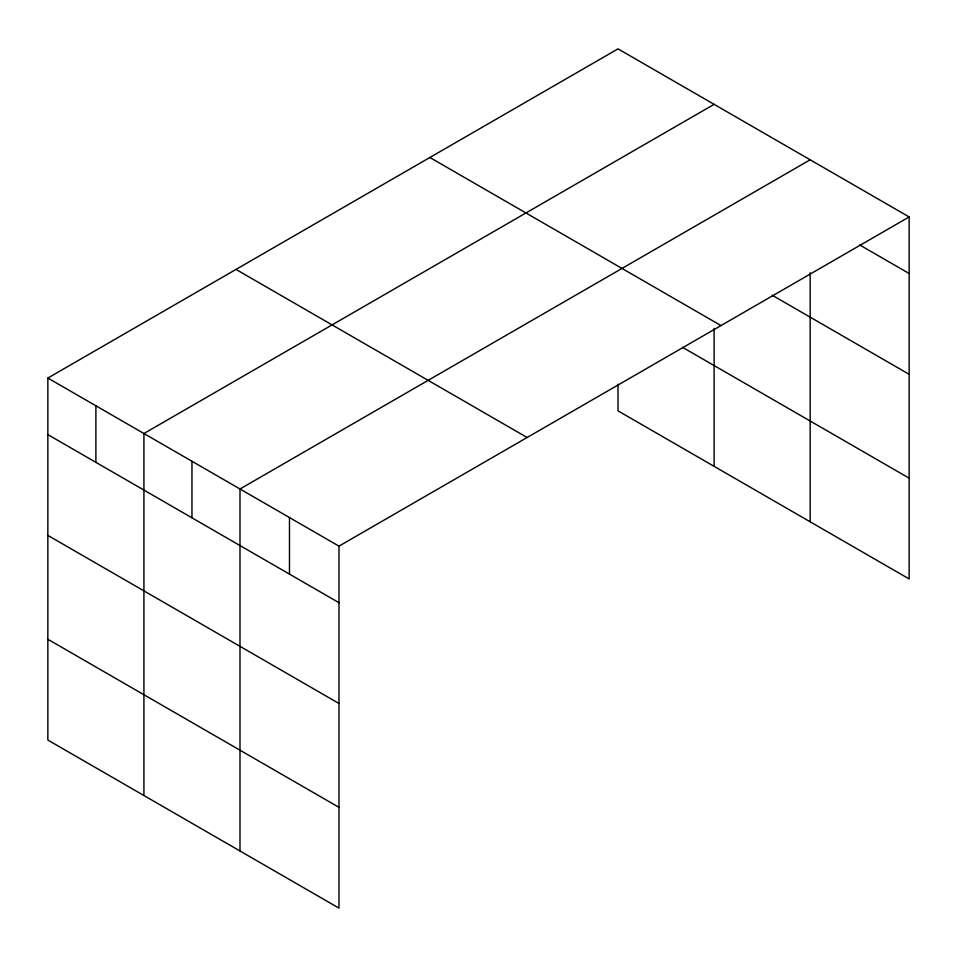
<?xml version="1.0" encoding="UTF-8"?>
<svg xmlns="http://www.w3.org/2000/svg" width="957" height="957" viewBox="0 0 957 957"><rect width="100%" height="100%" fill="white"/><g stroke="black" fill="none" stroke-linecap="round" stroke-linejoin="round"><path stroke-width="1.44" d="M47.85 378.051L338.981 546.136L338.981 908.133L47.85 740.06L47.85 378.051L618.019 48.867L909.15 216.94L909.15 578.949L618.019 410.864L618.019 384.188M714.101 104.337L143.921 433.521L143.921 795.518M810.172 159.795L239.992 488.991L239.992 850.988M338.981 546.136L909.15 216.94M859.661 244.932L909.15 273.511M772.239 295.258L909.15 374.307M429.872 157.498L720.992 325.571M682.497 347.295L909.15 478.153M236.008 269.419L527.128 437.505M47.85 434.61L338.981 602.695M47.85 535.406L338.981 703.491M47.85 639.264L338.981 807.337M810.172 272.685L810.172 521.804M714.101 328.454L714.101 466.334M289.481 517.558L289.481 574.116M191.962 461.25L191.962 517.809M95.891 405.792L95.891 462.351"/></g></svg>
